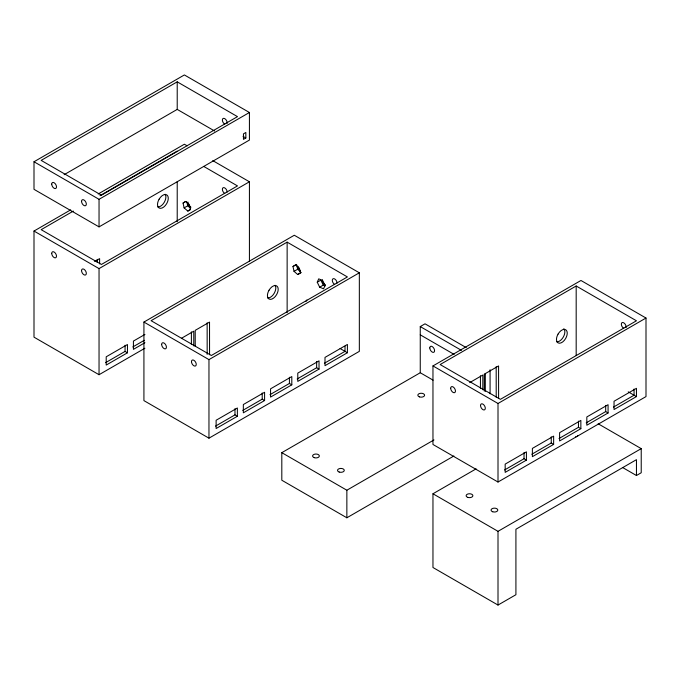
<?xml version="1.0" encoding="UTF-8"?>
<svg xmlns="http://www.w3.org/2000/svg" width="680" height="680" viewBox="0 0 680 680"><rect width="100%" height="100%" fill="white"/><g stroke="black" fill="none" stroke-linecap="round" stroke-linejoin="round"><path stroke-width="1.02" d="M317.245 282.208L318.725 278.843L322.626 280.466L325.048 285.447L323.57 288.813L319.676 287.19L317.245 282.208L320.832 280.143L323.255 285.124L325.201 285.931M306 301.393L306.901 299.965M183.056 203.04L185.708 201.391L189.414 204.595L190.468 209.44L187.825 211.089L184.11 207.885L183.056 203.04L185.742 201.484M292.978 266.5L295.63 264.851L299.336 268.056L300.39 272.901L297.738 274.55L294.032 271.346L292.978 266.5L295.664 264.945M245.837 137.981L243.457 139.374L243.457 133.858L245.837 132.472L245.837 137.981L243.091 136.399M34 161.763L184.373 74.945L249.424 112.497L249.424 140.063L99.042 226.882L34 189.329L34 161.763L99.042 199.316L249.424 112.497M177.216 81.838L41.157 160.386L101.43 195.185L237.49 116.637L177.216 81.838L177.216 109.404L64.141 174.683M144.891 348.245L99.042 374.714L34 337.161L34 231.047L70.678 209.865M98.183 193.987L184.373 144.228L187.127 145.809M73.338 211.089L41.157 229.67L101.43 264.46L237.49 185.912L203.702 166.405M99.994 195.695L177.216 151.113M184.11 207.885L187.697 205.819L190.663 208.377M94.63 261.502L99.611 258.629L99.611 263.891M187.825 211.089L190.502 209.533M34 231.047L99.042 268.6L249.424 181.781L249.424 261.366M143.922 322.065L294.296 235.246L359.337 272.799L359.337 351.356L208.964 438.175L143.922 400.622L143.922 322.065L208.964 359.618L359.337 272.799M287.139 242.139L151.079 320.688L211.352 355.487L347.403 276.938L287.139 242.139L287.139 312.673M144.933 334.433L133.424 341.079L133.424 349.35L144.933 342.703M105.587 362.661L125.069 351.416L127.457 352.793L127.457 344.53L106.207 356.796L106.207 365.067L127.457 352.793M132.804 346.953L144.313 340.306M294.032 271.346L297.611 269.28L300.577 271.839M181.526 338.257L193.774 331.185L193.783 345.916M297.738 274.55L301.317 272.484M319.676 287.19L323.255 285.124M215.509 426.122L234.982 414.876L237.371 416.253L237.371 407.991L216.121 420.257L216.121 428.527L237.371 416.253M242.726 410.414L262.208 399.168L264.588 400.546L264.588 392.275L243.338 404.541L243.338 412.811L264.588 400.546M269.943 394.697L289.425 383.452L291.805 384.829L291.805 376.558L270.555 388.832L270.555 397.094L291.805 384.829M297.16 378.981L316.642 367.736L319.03 369.113L319.03 360.85L297.78 373.116L297.78 381.387L319.03 369.113M324.402 363.256L345.015 351.356L347.403 352.733L347.403 344.462L324.998 357.399L324.998 365.67L347.403 352.733M453.883 456L346.859 517.786L281.809 480.233L281.809 452.667L420.257 372.742L420.257 326.578L425.025 323.816L466.25 347.616M432.964 365.925L580.958 280.483L646 318.036L646 396.584L498.006 482.026L432.964 444.473L432.964 365.925L498.006 403.478L646 318.036M576.181 285.991L440.13 364.548L500.395 399.339L636.454 320.79L576.181 285.991L576.181 355.478M469.693 382.619L482.825 375.037L482.834 389.767M281.809 452.667L346.859 490.221L433.959 439.935M598.17 423.776L641.223 448.638L641.223 472.753L636.454 475.515L636.454 459.663L515.916 529.252L515.916 594.719L498.006 605.056L432.964 567.502L432.964 493.773L476.111 468.86M504.552 469.982L524.034 458.737L526.422 460.113L526.422 451.843L505.172 464.117L505.172 472.379L526.422 460.113M531.769 454.265L551.25 443.02L553.639 444.397L553.639 436.135L532.389 448.4L532.389 456.671L553.639 444.397M558.994 438.558L578.467 427.303L580.856 428.689L580.856 420.418L559.606 432.684L559.606 440.954L580.856 428.689M586.211 422.841L605.685 411.596L608.073 412.973L608.073 404.702L586.823 416.967L586.823 425.238L608.073 412.973M613.445 407.116L634.066 395.207L636.454 396.584L636.454 388.322L614.04 401.26L614.04 409.53L636.454 396.584M432.964 493.773L498.006 531.327L641.223 448.638M177.216 109.404L214.659 131.019M628.235 391.841L633.709 395.003M212.781 160.624L249.424 181.781M420.257 326.578L461.482 350.378M420.257 334.841L454.155 354.416M622.71 467.577L636.454 475.515M420.257 372.742L433.083 380.146M340.085 348.5L344.658 351.144M563.737 328.772L564.128 329.128A7.599 4.386 -60 0 1 564.128 335.333L563.269 337.11A7.599 4.386 -60 0 1 556.784 341.836M296.556 264.426L297.611 269.28M186.847 201.943L187.697 205.819M498.601 398.565L498.576 365.942L484.254 374.212L484.271 391.051M496.188 366.673L496.213 397.179M480.437 375.768L480.445 388.39M209.559 354.705L209.525 322.091L195.211 330.352L195.219 346.137M207.145 322.813L207.17 354.382M191.386 331.908L191.403 344.53M97.223 259.352L97.231 262.505M634.066 389.011L634.066 395.207M605.685 405.39L605.685 411.596M578.467 421.107L578.467 427.303M551.25 436.823L551.25 443.02M524.034 452.531L524.034 458.737M498.006 403.478L498.006 482.026M498.006 531.327L498.006 605.056M490.076 369.75L490.076 393.822M485.299 373.447L485.299 391.349M346.859 490.221L346.859 517.786M345.015 346.188L345.015 351.356M316.642 361.539L316.642 367.736M289.425 377.247L289.425 383.452M262.208 392.964L262.208 399.168M234.982 408.68L234.982 414.876M208.964 359.618L208.964 438.175M177.216 181.704L177.216 221.782M125.069 345.219L125.069 351.416M99.042 199.316L99.042 226.882M99.042 268.6L99.042 374.714M623.738 328.338A3.375 1.946 60 0 1 621.367 323.969A3.375 1.946 60 0 1 624.155 323.102A3.375 1.946 60 0 1 626.05 327.624M578.017 435.446A3.375 1.946 0 0 1 575.611 436.815M275.077 285.277A7.599 4.386 -60 0 1 275.077 291.474L274.227 293.25A7.599 4.386 -60 0 1 267.741 297.984M334.696 284.478A3.375 1.946 60 0 1 332.308 280.347A3.375 1.946 60 0 1 334.696 278.97A3.375 1.946 60 0 1 337.084 283.101M325.346 284.775A3.375 1.946 60 0 1 322.422 279.718M300.262 270.394A3.375 1.946 60 0 1 297.874 266.254M190.961 207.188A3.375 1.946 60 0 1 188.037 202.13M224.774 193.46A3.375 1.946 60 0 1 222.385 189.32A3.375 1.946 60 0 1 224.774 187.944A3.375 1.946 60 0 1 227.162 192.083M165.155 194.25A7.599 4.386 -60 0 1 165.155 200.456L164.305 202.232A7.599 4.386 -60 0 1 157.819 206.958M224.774 124.177A3.375 1.946 60 0 1 222.394 119.807A3.375 1.946 60 0 1 225.19 118.949A3.375 1.946 60 0 1 227.077 123.471M159.094 199.223L158.244 200.999A7.599 4.386 -60 0 0 158.244 207.204L159.094 207.995A7.599 4.386 -60 0 0 166.694 203.609L167.543 201.832A7.599 4.386 -60 0 0 167.543 195.627L166.694 194.837A7.599 4.386 -60 0 0 159.094 199.223M269.017 290.25L268.158 292.026A7.599 4.386 -60 0 0 268.158 298.223L269.017 299.013A7.599 4.386 -60 0 0 276.607 294.635L277.466 292.85A7.599 4.386 -60 0 0 277.466 286.654L276.607 285.863A7.599 4.386 -60 0 0 269.017 290.25M558.059 334.101L557.209 335.877A7.599 4.386 -60 0 0 557.209 342.082L558.059 342.873A7.599 4.386 -60 0 0 565.658 338.487L566.508 336.71A7.599 4.386 -60 0 0 566.508 330.505L565.658 329.715A7.599 4.386 -60 0 0 558.059 334.101M450.687 388.28A3.375 1.946 60 0 0 454.265 392.734A3.375 1.946 60 0 0 454.265 387.966A3.375 1.946 60 0 0 450.687 388.28M480.522 405.51A3.375 1.946 60 0 0 484.109 409.964A3.375 1.946 60 0 0 484.109 405.186A3.375 1.946 60 0 0 480.522 405.51M492.728 511.768A3.375 1.946 0 0 0 497.811 510.102A3.375 1.946 0 0 0 492.771 508.394A3.375 1.946 0 0 0 492.728 511.768M467.798 497.377A3.375 1.946 0 0 0 472.881 495.712A3.375 1.946 0 0 0 467.84 494.003A3.375 1.946 0 0 0 467.798 497.377M429.802 347.939A3.375 1.946 60 0 0 433.381 352.393A3.375 1.946 60 0 0 433.381 347.616A3.375 1.946 60 0 0 429.802 347.939M339.192 472.048A3.375 1.946 0 0 0 344.275 470.381A3.375 1.946 0 0 0 339.235 468.673A3.375 1.946 0 0 0 339.192 472.048M314.262 457.657A3.375 1.946 0 0 0 319.345 455.991A3.375 1.946 0 0 0 314.296 454.283A3.375 1.946 0 0 0 314.262 457.657M419.509 396.89A3.375 1.946 0 0 0 424.592 395.225A3.375 1.946 0 0 0 419.551 393.516A3.375 1.946 0 0 0 419.509 396.89M161.644 344.428A3.375 1.946 60 0 0 165.223 348.882A3.375 1.946 60 0 0 165.223 344.105A3.375 1.946 60 0 0 161.644 344.428M191.48 361.649A3.375 1.946 60 0 0 195.058 366.103A3.375 1.946 60 0 0 195.058 361.335A3.375 1.946 60 0 0 191.48 361.649M51.722 253.402A3.375 1.946 60 0 0 55.301 257.856A3.375 1.946 60 0 0 55.301 253.088A3.375 1.946 60 0 0 51.722 253.402M81.558 270.631A3.375 1.946 60 0 0 85.136 275.085A3.375 1.946 60 0 0 85.136 270.308A3.375 1.946 60 0 0 81.558 270.631M81.558 201.356A3.375 1.946 60 0 0 85.136 205.81A3.375 1.946 60 0 0 85.136 201.033A3.375 1.946 60 0 0 81.558 201.356M51.722 184.127A3.375 1.946 60 0 0 55.301 188.581A3.375 1.946 60 0 0 55.301 183.804A3.375 1.946 60 0 0 51.722 184.127"/></g></svg>
